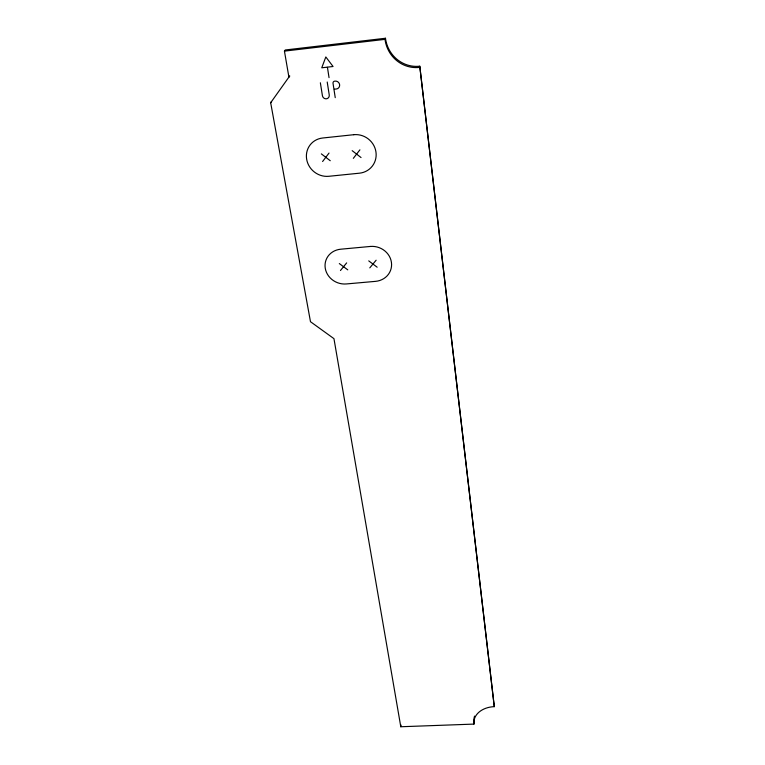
<?xml version="1.0" encoding="UTF-8"?>
<svg xmlns="http://www.w3.org/2000/svg" width="765" height="765" viewBox="0 0 765 765"><rect width="100%" height="100%" fill="white"/><g stroke="black" fill="none" stroke-linecap="round" stroke-linejoin="round"><path stroke-width="1.15" d="M494.286 706.65L419.775 66.201A32.168 30.944 83.5 0 1 385.474 38.25L285.278 49.983L284.437 51.121L288.921 77.179L289.734 75.945L270.676 102.74L310.485 321.711L333.951 338.656L400.793 726.75L473.965 724.092A22.424 16.476 3.4 0 1 494.286 706.65L419.775 66.201M473.965 724.092L474.061 721.443A22.367 16.457 3.4 0 1 474.558 716.097M400.793 726.75L400.984 724.99M284.437 51.121L385.005 39.359L385.474 38.25M270.676 102.74L271.546 101.439M322.591 161.52L329.026 153.067M353.325 158.345L359.904 149.844M340.454 270.514L346.65 262.902M369.791 267.865L376.131 260.215M327.009 67.196L321.759 67.798L325.823 56.954L333.062 66.498L327.41 67.148L329.036 77.638M334.343 89.209L336.38 88.979A4.016 3.806 57 0 0 339.603 84.619A4.016 3.806 57 0 0 335.175 81.119L334.592 81.186A1.951 1.855 57.4 0 0 333.024 83.309L335.242 97.643M339.316 263.571L347.769 269.854M368.74 260.884L377.155 267.195M321.338 153.87L330.251 160.727M352.168 150.657L361.042 157.542M320.363 82.783L322.419 95.692A3.576 3.385 54.1 0 0 326.378 98.8A3.576 3.385 54.1 0 0 329.237 94.927L327.219 82.018M419.44 67.406A32.283 31.059 83.3 0 1 385.005 39.359M353.726 134.707L322.667 138.006A19.89 18.781 40.1 0 0 306.631 159.13A19.89 18.781 40.1 0 0 328.883 176.285L359.445 173.186A19.861 19.01 38.5 0 0 375.95 151.929A19.861 19.01 38.5 0 0 353.726 134.707M370.337 246.454L340.712 249.208A18.733 17.241 21.8 0 0 325.249 268.238A18.733 17.241 21.8 0 0 346.344 283.949L375.529 281.357A18.752 17.394 18.1 0 0 391.412 262.232A18.752 17.394 18.1 0 0 370.337 246.454"/></g></svg>
